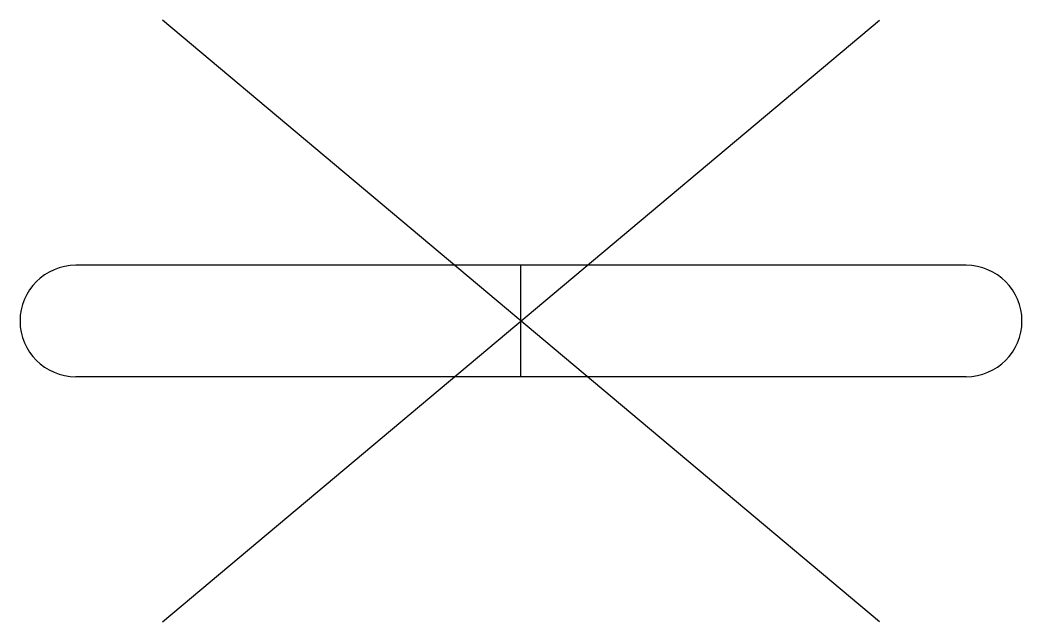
# Model space of a CAD drawing. Header units: metres. Extents: x -0.9 to 0.9, y -0.54 to 0.54.
import ezdxf

# ---------------------------------------------------------------- set-up
doc = ezdxf.new("R2010")
doc.units = ezdxf.units.M

msp = doc.modelspace()

# ---------------------------------------------------------------- linework, layer by layer
for p, q in [((-0.6442, -0.5406), (0.6442, 0.5406)), ((0.6442, -0.5406), (-0.6442, 0.5406)), ((0.8, 0.1), (-0.8, 0.1)), ((0, -0.1), (0, 0.1)), ((0.8, -0.1), (-0.8, -0.1))]:
    msp.add_line(p, q)
for centre, start, end in [((-0.8, 0), 90, 270), ((0.8, 0), 270, 90)]:
    msp.add_arc(centre, 0.1, start, end)

doc.saveas('drawing.dxf')
